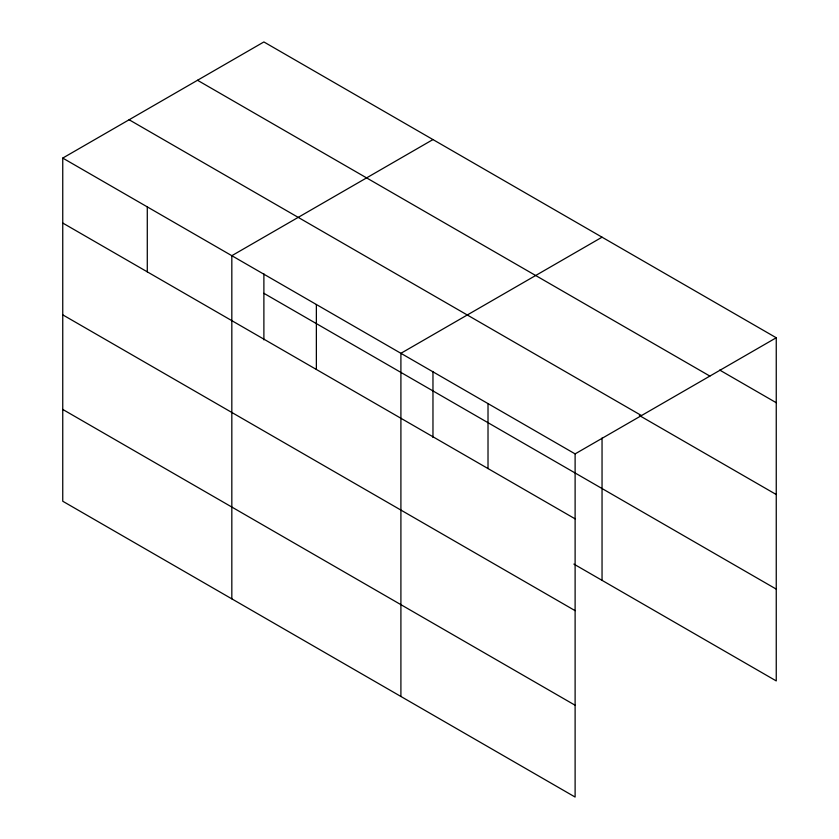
<?xml version="1.0" encoding="UTF-8"?>
<svg xmlns="http://www.w3.org/2000/svg" width="839" height="839" viewBox="0 0 839 839"><rect width="100%" height="100%" fill="white"/><g stroke="black" fill="none" stroke-linecap="round" stroke-linejoin="round"><path stroke-width="1.26" d="M62.747 158.078L575.114 453.889L575.114 797.05L62.747 501.24L62.747 158.078L263.886 41.95L776.253 337.76L776.253 680.922L573.866 564.081M432.966 139.568L231.826 255.696L231.826 598.857M602.045 237.185L400.906 353.313L400.906 696.475M575.114 453.889L776.253 337.76M719.694 370.062L776.253 402.72M197.511 80.271L709.878 376.082M129.122 119.757L641.489 415.567M639.37 415.504L776.253 494.528M263.886 293.304L776.253 589.114M62.747 223.038L575.114 518.848M62.747 314.845L575.114 610.656M62.747 409.432L575.114 705.242M602.045 438.01L602.045 580.347M488.015 403.601L488.015 468.561M432.966 371.488L432.966 437.476M316.366 304.505L316.366 369.464M263.886 273.871L263.886 339.858M147.286 206.887L147.286 271.846"/></g></svg>
